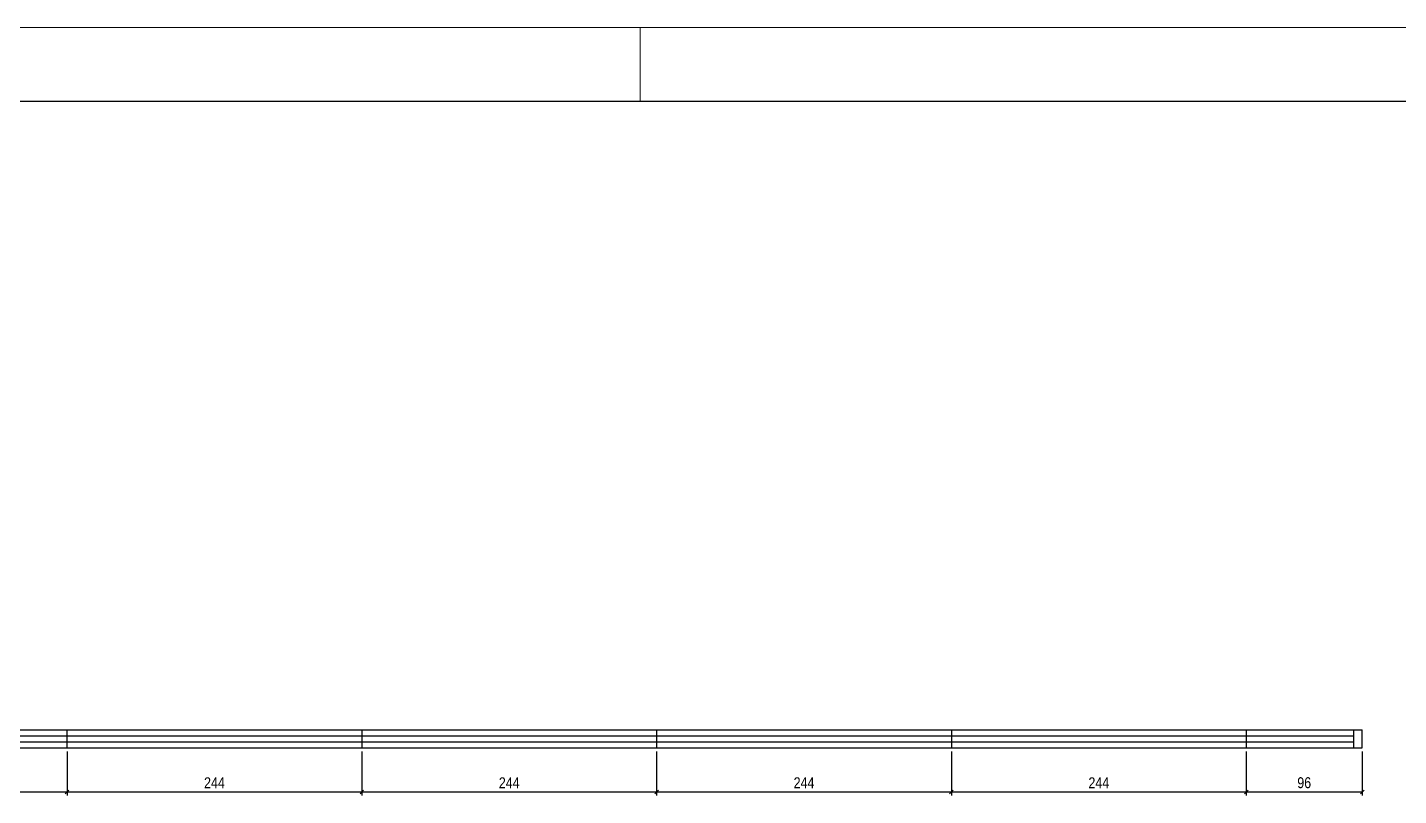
# Model space of a CAD drawing. Extents: x 1860 to 8661, y -614 to 3008.
# Drawn here: x 4771 to 5906, y 2372 to 3008 of the extents above; entities that cross this region are included whole.
import ezdxf

# ---------------------------------------------------------------- set-up
doc = ezdxf.new("R2010")
doc.units = 0
for name, color, linetype in [('COTA', 241, 'Continuous'), ('Painéis', 200, 'Continuous'), ('SARR_2.2x7', 40, 'Continuous')]:
    doc.layers.add(name, color=color, linetype=linetype)
doc.layers.add('FOLHA', color=255, linetype='Continuous', lineweight=5)
doc.styles.add('COTA TECNICA-50', font='techl___.ttf', dxfattribs={"height": 9})
doc.dimstyles.new('COTA PAINEL-50', dxfattribs={"dimtxt": 9, "dimasz": 3, "dimexe": 3, "dimexo": 3, "dimgap": 3, "dimtad": 1, "dimdec": 1, "dimzin": 12, "dimdsep": 46, "dimtxsty": 'COTA TECNICA-50', "dimblk1": 'OBLIQUE', "dimblk2": 'OBLIQUE', "dimsah": 1, "dimcen": 0.9, "dimclrd": 4, "dimclre": 4, "dimclrt": 240, "dimadec": 1, "dimazin": 3, "dimtfac": 1, "dimtdec": 1, "dimtmove": 0, "dimatfit": 3, "dimfxl": 1, "dimtolj": 1, "dimtzin": 12, "dimarcsym": 0})

# ---------------------------------------------------------------- blocks, each defined once
blk = doc.blocks.new('_Oblique')
at = {"color": 0, "linetype": 'ByBlock', "lineweight": -2}
blk.add_line((-0.5, -0.5), (0.5, 0.5), dxfattribs=at)
blk = doc.blocks.new('*D373')
at = {"layer": 'COTA', "color": 4, "lineweight": -2, "transparency": 16777216}
for p, q in [((4560.2, 2408.4), (4560.2, 2371.9)), ((4804.2, 2408.4), (4804.2, 2371.9)), ((4560.2, 2374.9), (4804.2, 2374.9))]:
    blk.add_line(p, q, dxfattribs=at)
at = {"layer": 'Defpoints', "color": 0, "transparency": 16777216}
for p in [(4560.2, 2411.4), (4804.2, 2411.4), (4804.2, 2374.9)]:
    blk.add_point(p, dxfattribs=at)
at = {"layer": 'COTA', "color": 4, "lineweight": -2, "transparency": 16777216, "xscale": 3, "yscale": 3, "zscale": 3, "rotation": 180}
blk.add_blockref('_Oblique', (4560.2, 2374.9), dxfattribs=at)
at = {"layer": 'COTA', "color": 4, "lineweight": -2, "transparency": 16777216, "xscale": 3, "yscale": 3, "zscale": 3}
blk.add_blockref('_Oblique', (4804.2, 2374.9), dxfattribs=at)
at = {"layer": 'COTA', "color": 240, "transparency": 16777216, "insert": (4682.2, 2382.5), "char_height": 9, "attachment_point": 5, "style": 'COTA TECNICA-50'}
blk.add_mtext('\\A1;244', dxfattribs=at)
blk = doc.blocks.new('*D374')
at = {"layer": 'COTA', "color": 4, "lineweight": -2, "transparency": 16777216}
for p, q in [((4804.2, 2408.4), (4804.2, 2371.9)), ((5048.2, 2408.4), (5048.2, 2371.9)), ((4804.2, 2374.9), (5048.2, 2374.9))]:
    blk.add_line(p, q, dxfattribs=at)
at = {"layer": 'Defpoints', "color": 0, "transparency": 16777216}
for p in [(4804.2, 2411.4), (5048.2, 2411.4), (5048.2, 2374.9)]:
    blk.add_point(p, dxfattribs=at)
at = {"layer": 'COTA', "color": 4, "lineweight": -2, "transparency": 16777216, "xscale": 3, "yscale": 3, "zscale": 3, "rotation": 180}
blk.add_blockref('_Oblique', (4804.2, 2374.9), dxfattribs=at)
at = {"layer": 'COTA', "color": 4, "lineweight": -2, "transparency": 16777216, "xscale": 3, "yscale": 3, "zscale": 3}
blk.add_blockref('_Oblique', (5048.2, 2374.9), dxfattribs=at)
at = {"layer": 'COTA', "color": 240, "transparency": 16777216, "insert": (4926.2, 2382.5), "char_height": 9, "attachment_point": 5, "style": 'COTA TECNICA-50'}
blk.add_mtext('\\A1;244', dxfattribs=at)
blk = doc.blocks.new('*D376')
at = {"layer": 'COTA', "color": 4, "lineweight": -2, "transparency": 16777216}
for p, q in [((5048.2, 2408.4), (5048.2, 2371.9)), ((5292.2, 2408.4), (5292.2, 2371.9)), ((5048.2, 2374.9), (5292.2, 2374.9))]:
    blk.add_line(p, q, dxfattribs=at)
at = {"layer": 'Defpoints', "color": 0, "transparency": 16777216}
for p in [(5048.2, 2411.4), (5292.2, 2411.4), (5292.2, 2374.9)]:
    blk.add_point(p, dxfattribs=at)
at = {"layer": 'COTA', "color": 4, "lineweight": -2, "transparency": 16777216, "xscale": 3, "yscale": 3, "zscale": 3, "rotation": 180}
blk.add_blockref('_Oblique', (5048.2, 2374.9), dxfattribs=at)
at = {"layer": 'COTA', "color": 4, "lineweight": -2, "transparency": 16777216, "xscale": 3, "yscale": 3, "zscale": 3}
blk.add_blockref('_Oblique', (5292.2, 2374.9), dxfattribs=at)
at = {"layer": 'COTA', "color": 240, "transparency": 16777216, "insert": (5170.2, 2382.5), "char_height": 9, "attachment_point": 5, "style": 'COTA TECNICA-50'}
blk.add_mtext('\\A1;244', dxfattribs=at)
blk = doc.blocks.new('*D377')
at = {"layer": 'COTA', "color": 4, "lineweight": -2, "transparency": 16777216}
for p, q in [((5292.2, 2408.4), (5292.2, 2371.9)), ((5536.2, 2408.4), (5536.2, 2371.9)), ((5292.2, 2374.9), (5536.2, 2374.9))]:
    blk.add_line(p, q, dxfattribs=at)
at = {"layer": 'Defpoints', "color": 0, "transparency": 16777216}
for p in [(5292.2, 2411.4), (5536.2, 2411.4), (5536.2, 2374.9)]:
    blk.add_point(p, dxfattribs=at)
at = {"layer": 'COTA', "color": 4, "lineweight": -2, "transparency": 16777216, "xscale": 3, "yscale": 3, "zscale": 3, "rotation": 180}
blk.add_blockref('_Oblique', (5292.2, 2374.9), dxfattribs=at)
at = {"layer": 'COTA', "color": 4, "lineweight": -2, "transparency": 16777216, "xscale": 3, "yscale": 3, "zscale": 3}
blk.add_blockref('_Oblique', (5536.2, 2374.9), dxfattribs=at)
at = {"layer": 'COTA', "color": 240, "transparency": 16777216, "insert": (5414.2, 2382.5), "char_height": 9, "attachment_point": 5, "style": 'COTA TECNICA-50'}
blk.add_mtext('\\A1;244', dxfattribs=at)
blk = doc.blocks.new('*D378')
at = {"layer": 'COTA', "color": 4, "lineweight": -2, "transparency": 16777216}
for p, q in [((5536.2, 2408.4), (5536.2, 2371.9)), ((5780.2, 2408.4), (5780.2, 2371.9)), ((5536.2, 2374.9), (5780.2, 2374.9))]:
    blk.add_line(p, q, dxfattribs=at)
at = {"layer": 'Defpoints', "color": 0, "transparency": 16777216}
for p in [(5536.2, 2411.4), (5780.2, 2411.4), (5780.2, 2374.9)]:
    blk.add_point(p, dxfattribs=at)
at = {"layer": 'COTA', "color": 4, "lineweight": -2, "transparency": 16777216, "xscale": 3, "yscale": 3, "zscale": 3, "rotation": 180}
blk.add_blockref('_Oblique', (5536.2, 2374.9), dxfattribs=at)
at = {"layer": 'COTA', "color": 4, "lineweight": -2, "transparency": 16777216, "xscale": 3, "yscale": 3, "zscale": 3}
blk.add_blockref('_Oblique', (5780.2, 2374.9), dxfattribs=at)
at = {"layer": 'COTA', "color": 240, "transparency": 16777216, "insert": (5658.2, 2382.5), "char_height": 9, "attachment_point": 5, "style": 'COTA TECNICA-50'}
blk.add_mtext('\\A1;244', dxfattribs=at)
blk = doc.blocks.new('*D379')
at = {"layer": 'COTA', "color": 4, "lineweight": -2, "transparency": 16777216}
for p, q in [((5780.2, 2408.4), (5780.2, 2371.9)), ((5876.2, 2408.4), (5876.2, 2371.9)), ((5780.2, 2374.9), (5876.2, 2374.9))]:
    blk.add_line(p, q, dxfattribs=at)
at = {"layer": 'Defpoints', "color": 0, "transparency": 16777216}
for p in [(5780.2, 2411.4), (5876.2, 2411.4), (5876.2, 2374.9)]:
    blk.add_point(p, dxfattribs=at)
at = {"layer": 'COTA', "color": 4, "lineweight": -2, "transparency": 16777216, "xscale": 3, "yscale": 3, "zscale": 3, "rotation": 180}
blk.add_blockref('_Oblique', (5780.2, 2374.9), dxfattribs=at)
at = {"layer": 'COTA', "color": 4, "lineweight": -2, "transparency": 16777216, "xscale": 3, "yscale": 3, "zscale": 3}
blk.add_blockref('_Oblique', (5876.2, 2374.9), dxfattribs=at)
at = {"layer": 'COTA', "color": 240, "transparency": 16777216, "insert": (5828.2, 2382.5), "char_height": 9, "attachment_point": 5, "style": 'COTA TECNICA-50'}
blk.add_mtext('\\A1;96', dxfattribs=at)

msp = doc.modelspace()

# ---------------------------------------------------------------- linework, layer by layer
at = {"color": 30}
msp.add_line((2012.11, 2946.69), (8600.49, 2946.69), dxfattribs=at)
at = {"layer": 'FOLHA'}
for p, q in [((1859.7, 3007.66), (8661.45, 3007.66)), ((5278.65, 3007.66), (5278.65, 2946.69))]:
    msp.add_line(p, q, dxfattribs=at)
at = {"layer": 'Painéis'}
for p, q in [((3584.15, 2426.43), (5876.15, 2426.43)), ((4804.15, 2426.43), (4804.15, 2411.43)), ((5048.15, 2426.43), (5048.15, 2411.43)), ((5292.15, 2426.43), (5292.15, 2411.43)), ((5536.15, 2426.43), (5536.15, 2411.43)), ((5780.15, 2426.43), (5780.15, 2411.43)), ((5876.15, 2411.43), (5876.15, 2426.43)), ((3584.15, 2411.43), (5876.15, 2411.43))]:
    msp.add_line(p, q, dxfattribs=at)
at = {"layer": 'SARR_2.2x7'}
for p, q in [((4560.15, 2421.43), (4804.15, 2421.43)), ((4804.15, 2421.43), (5048.15, 2421.43)), ((5048.15, 2421.43), (5292.15, 2421.43)), ((5292.15, 2421.43), (5536.15, 2421.43)), ((5536.15, 2421.43), (5780.15, 2421.43)), ((5780.15, 2421.43), (5869.15, 2421.43)), ((5869.15, 2411.43), (5869.15, 2426.43)), ((4560.15, 2416.43), (4804.15, 2416.43)), ((4804.15, 2416.43), (5048.15, 2416.43)), ((5048.15, 2416.43), (5292.15, 2416.43)), ((5292.15, 2416.43), (5536.15, 2416.43)), ((5536.15, 2416.43), (5780.15, 2416.43)), ((5780.15, 2416.43), (5869.15, 2416.43))]:
    msp.add_line(p, q, dxfattribs=at)

# ---------------------------------------------------------------- dimensions: what is measured, and where the dimension line sits
at = {"layer": 'COTA'}
for base, p1, p2, picture, middle in [((4804.15, 2374.91), (4560.15, 2411.43), (4804.15, 2411.43), '*D373', (4682.15, 2382.47)), ((5048.15, 2374.91), (4804.15, 2411.43), (5048.15, 2411.43), '*D374', (4926.15, 2382.47)), ((5292.15, 2374.91), (5048.15, 2411.43), (5292.15, 2411.43), '*D376', (5170.15, 2382.47)), ((5536.15, 2374.91), (5292.15, 2411.43), (5536.15, 2411.43), '*D377', (5414.15, 2382.47)), ((5780.15, 2374.91), (5536.15, 2411.43), (5780.15, 2411.43), '*D378', (5658.15, 2382.47)), ((5876.15, 2374.91), (5780.15, 2411.43), (5876.15, 2411.43), '*D379', (5828.15, 2382.53))]:
    dim = msp.add_linear_dim(base=base, p1=p1, p2=p2, dimstyle='COTA PAINEL-50', override={"dimtmove": 1}, dxfattribs=at)
    dim.commit()
    dim.dimension.update_dxf_attribs({"geometry": picture, "text_midpoint": middle})

doc.saveas('drawing.dxf')
